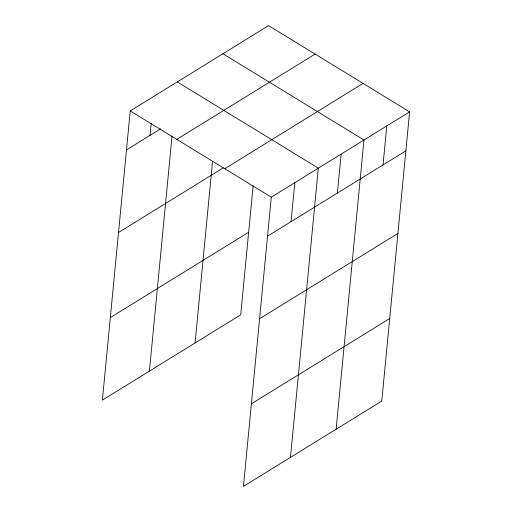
<?xml version="1.0" encoding="UTF-8"?>
<svg xmlns="http://www.w3.org/2000/svg" width="512" height="512" viewBox="0 0 512 512"><rect width="100%" height="100%" fill="white"/><g stroke="black" fill="none" stroke-linecap="round" stroke-linejoin="round"><path stroke-width="0.77" d="M409.619 111.866L271.29 197.184L243.443 486.4L381.766 401.082L409.619 111.866L268.557 25.6L130.234 110.918L102.381 400.134L240.71 314.816L253.139 185.766M149.99 135.405L151.142 123.469M149.414 371.13L172.07 135.846M195.066 342.97L212.57 161.165M291.053 221.67L294.803 182.682M290.47 457.389L318.323 168.173L177.261 81.914M337.389 193.088L341.146 154.099M336.122 429.235L363.968 140.019L222.912 53.754M383.04 164.934L386.79 125.939M126.477 149.914L160.742 128.774M176.781 139.386L315.11 54.067M118.528 232.486L223.29 167.866M224.742 168.717L363.066 83.398M110.336 317.562L248.659 232.243M267.533 236.173L405.862 150.854M259.584 318.752L397.914 233.427M251.392 403.827L389.722 318.502M130.234 110.918L271.29 197.184"/></g></svg>
